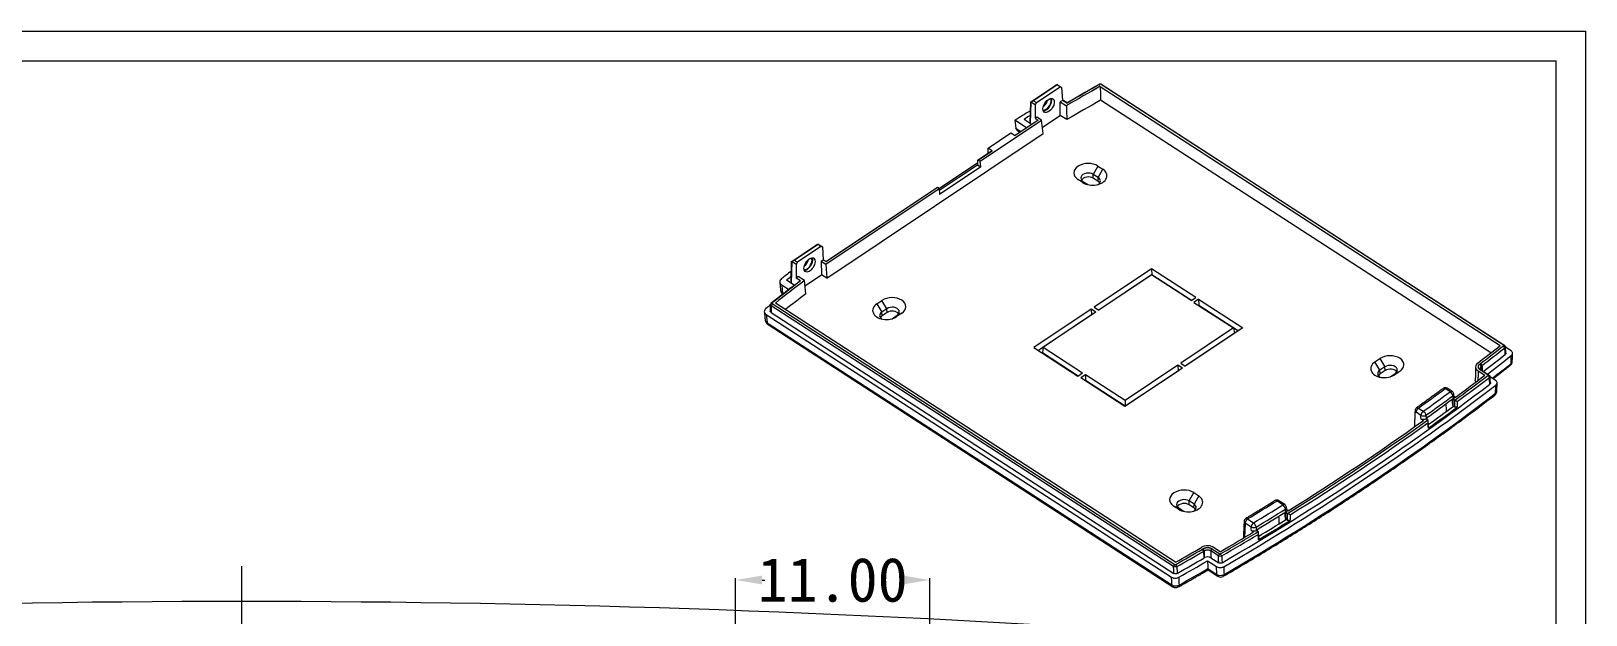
# Model space of a CAD drawing. Extents: x 28 to 864, y 245 to 592.
# Drawn here: x 776.2 to 864.3, y 558.7 to 591.8 of the extents above; entities that cross this region are included whole.
import ezdxf

# ---------------------------------------------------------------- set-up
doc = ezdxf.new("R2010")
doc.units = 0
doc.header["$MEASUREMENT"] = 0
doc.linetypes.add('PHANTOM', pattern=[2.5, 1.25, -0.25, 0.25, -0.25, 0.25, -0.25])
doc.layers.add('10', color=7, linetype='Continuous')
doc.layers.add('20', color=7, linetype='Continuous')
doc.dimstyles.new('2', dxfattribs={"dimtxt": 2.5, "dimasz": 1.5, "dimexe": 0.1, "dimexo": 0.1, "dimgap": 0.1, "dimtad": 0, "dimzin": 0, "dimdsep": 46, "dimtxsty": 'Standard', "dimcen": 0, "dimclrd": 4, "dimclre": 4, "dimclrt": 3, "dimadec": 1, "dimazin": 0, "dimtfac": 1, "dimtofl": 0, "dimtmove": 0, "dimatfit": 3, "dimfxl": 0.18, "dimtolj": 1, "dimtzin": 0, "dimlwd": 9, "dimlwe": 9, "dimarcsym": 0})

# ---------------------------------------------------------------- blocks, each defined once
blk = doc.blocks.new('*D100')
at = {"color": 4, "linetype": 'Continuous', "lineweight": 9}
for p, q in [((816.084, 556.987), (816.084, 560.826)), ((817.584, 560.726), (817.734, 560.726)), ((825.584, 560.726), (825.434, 560.726)), ((827.084, 556.505), (827.084, 560.826))]:
    blk.add_line(p, q, dxfattribs=at)
for points in [[(817.584, 560.976), (817.584, 560.476), (816.084, 560.726)], [(825.584, 560.976), (825.584, 560.476), (827.084, 560.726)]]:
    blk.add_solid(points, dxfattribs=at)
at = {"layer": 'Defpoints', "color": 0, "linetype": 'Continuous', "lineweight": 9}
for p in [(827.084, 560.726), (816.084, 556.887), (827.084, 556.405)]:
    blk.add_point(p, dxfattribs=at)
at = {"color": 3, "linetype": 'Continuous', "lineweight": 9, "insert": (821.584, 560.726), "char_height": 2.5, "attachment_point": 5}
blk.add_mtext('\\A1;11.00', dxfattribs=at)

msp = doc.modelspace()

# ---------------------------------------------------------------- linework, layer by layer
at = {"color": 7, "linetype": 'Continuous', "lineweight": 9}
for p, q in [((510.898, 591.82), (864.276, 591.82)), ((864.276, 341.932), (864.276, 591.82)), ((512.581, 590.138), (862.593, 590.138)), ((862.593, 343.615), (862.593, 590.138))]:
    msp.add_line(p, q, dxfattribs=at)
at = {"linetype": 'Continuous', "lineweight": 9}
for p, q in [((831.91, 586.774), (831.965, 586.319)), ((856.748, 570.556), (856.763, 570.567)), ((856.749, 570.969), (856.756, 570.974)), ((847.267, 564.145), (847.283, 564.155)), ((844.963, 563.95), (844.924, 563.137)), ((845.589, 563.526), (845.597, 563.531))]:
    msp.add_line(p, q, dxfattribs=at)
at = {"layer": '10', "color": 1, "linetype": 'PHANTOM', "lineweight": 9, "ltscale": 10}
msp.add_line((788.084, 561.509), (788.084, 377.555), dxfattribs=at)
at = {"layer": '20', "color": 7, "linetype": 'Continuous', "lineweight": 9}
for p, q in [((832.82, 587.816), (834.17, 588.717)), ((834.305, 588.77), (832.965, 587.876)), ((833.133, 587.767), (834.474, 588.661)), ((834.305, 588.77), (834.309, 588.791)), ((834.474, 588.661), (834.305, 588.77)), ((834.309, 588.791), (834.309, 588.791)), ((834.309, 588.791), (834.55, 588.635)), ((834.55, 588.635), (834.474, 588.661)), ((836.747, 588.692), (859.422, 574.009)), ((859.6, 574.034), (836.782, 588.809)), ((836.857, 588.782), (859.675, 574.007)), ((832.791, 587.792), (832.755, 586.611)), ((832.821, 587.799), (832.785, 586.592)), ((832.821, 587.799), (832.965, 587.876)), ((833.062, 587.642), (832.821, 587.799)), ((832.821, 587.799), (832.821, 587.799)), ((832.965, 587.876), (833.133, 587.767)), ((834.602, 587.898), (834.482, 587.818)), ((834.482, 587.818), (834.831, 587.592)), ((834.484, 587.047), (834.482, 587.818)), ((834.55, 588.635), (834.602, 587.898)), ((834.875, 587.758), (834.599, 587.936)), ((834.854, 587.735), (834.602, 587.898)), ((834.845, 587.74), (835.157, 587.921)), ((835.22, 587.946), (834.854, 587.735)), ((835.157, 587.921), (835.22, 587.946)), ((858.885, 573.588), (836.772, 587.907)), ((833.133, 587.767), (833.062, 587.642)), ((833.062, 587.642), (833.064, 586.872)), ((833.163, 586.938), (833.064, 586.872)), ((833.422, 586.77), (833.163, 586.938)), ((833.475, 586.374), (834.484, 587.047)), ((834.856, 586.806), (834.484, 587.047)), ((821.247, 577.83), (833.523, 586.018)), ((829.952, 584.456), (833.422, 586.77)), ((830.393, 585.191), (831.69, 586.057)), ((831.69, 586.057), (831.928, 585.902)), ((832.57, 586.347), (831.91, 586.774)), ((831.916, 585.91), (833.155, 586.737)), ((833.226, 586.768), (831.928, 585.902)), ((831.966, 586.315), (832.248, 586.132)), ((832.065, 586.185), (832.198, 586.099)), ((832.785, 586.592), (832.429, 586.822)), ((832.785, 586.592), (832.862, 586.542)), ((833.064, 586.872), (833.226, 586.768)), ((833.155, 586.737), (833.226, 586.768)), ((833.523, 586.018), (833.422, 586.77)), ((830.632, 585.037), (830.393, 585.191)), ((830.394, 584.895), (830.393, 585.191)), ((827.61, 582.9), (829.789, 584.354)), ((829.786, 584.49), (830.562, 585.007)), ((829.855, 584.519), (829.786, 584.49)), ((829.786, 584.49), (829.791, 584.251)), ((830.632, 585.037), (829.855, 584.519)), ((829.855, 584.519), (829.952, 584.456)), ((829.979, 584.13), (829.952, 584.456)), ((830.562, 585.007), (830.632, 585.037)), ((827.623, 582.805), (829.791, 584.251)), ((829.979, 584.13), (827.642, 582.571)), ((829.791, 584.251), (829.979, 584.13)), ((835.762, 583.236), (835.481, 583.418)), ((835.481, 583.418), (835.767, 583.31)), ((836.354, 583.49), (836.357, 583.704)), ((836.635, 583.309), (836.354, 583.49)), ((836.621, 584.178), (836.357, 583.704)), ((836.638, 583.522), (836.357, 583.704)), ((836.621, 584.178), (836.902, 583.996)), ((836.635, 583.309), (836.638, 583.522)), ((836.638, 583.522), (836.902, 583.996)), ((821.196, 578.615), (827.615, 582.897)), ((821.199, 578.762), (827.449, 582.931)), ((827.518, 582.96), (821.212, 578.754)), ((827.449, 582.931), (827.518, 582.96)), ((827.615, 582.897), (827.518, 582.96)), ((827.615, 582.897), (827.642, 582.571)), ((836.047, 583.129), (835.762, 583.236)), ((835.767, 583.31), (836.047, 583.129)), ((819.268, 578.777), (820.619, 579.678)), ((820.753, 579.731), (819.413, 578.837)), ((820.922, 579.622), (819.582, 578.728)), ((820.753, 579.731), (820.757, 579.752)), ((820.922, 579.622), (820.753, 579.731)), ((820.757, 579.752), (820.757, 579.752)), ((820.757, 579.752), (820.999, 579.596)), ((820.999, 579.596), (820.922, 579.622)), ((820.999, 579.596), (821.05, 578.859)), ((819.239, 578.752), (819.204, 577.572)), ((819.269, 578.76), (819.233, 577.553)), ((819.269, 578.76), (819.413, 578.837)), ((819.511, 578.603), (819.269, 578.76)), ((819.269, 578.76), (819.269, 578.76)), ((819.413, 578.837), (819.582, 578.728)), ((819.582, 578.728), (819.511, 578.603)), ((819.511, 578.603), (819.513, 577.833)), ((820.937, 578.783), (821.05, 578.859)), ((820.937, 578.783), (820.951, 578.021)), ((820.937, 578.783), (821.196, 578.615)), ((821.212, 578.754), (821.05, 578.859)), ((821.196, 578.615), (821.247, 577.83)), ((839.66, 578.356), (836.404, 576.184)), ((842.163, 576.735), (839.66, 578.356)), ((839.66, 578.356), (839.671, 578.022)), ((818.699, 577.44), (819.099, 577.181)), ((818.973, 577.721), (819.233, 577.553)), ((819.233, 577.553), (819.422, 577.43)), ((819.374, 577.393), (819.694, 577.639)), ((819.448, 577.426), (819.374, 577.393)), ((819.765, 577.67), (819.448, 577.426)), ((819.633, 577.913), (819.513, 577.833)), ((819.765, 577.67), (819.513, 577.833)), ((819.982, 577.687), (819.633, 577.913)), ((819.694, 577.639), (819.765, 577.67)), ((820.011, 577.394), (820.951, 578.021)), ((821.247, 577.83), (820.951, 578.021)), ((839.671, 578.022), (836.664, 576.016)), ((839.656, 578.012), (836.664, 576.016)), ((841.9, 576.559), (839.656, 578.012)), ((841.914, 576.569), (839.671, 578.022)), ((818.159, 576.387), (840.976, 561.612)), ((841.011, 561.728), (818.336, 576.411)), ((818.744, 576.981), (818.797, 576.947)), ((824.089, 576.371), (824.374, 576.562)), ((824.089, 576.371), (824.369, 575.906)), ((824.654, 576.096), (824.374, 576.562)), ((841.9, 576.559), (842.163, 576.735)), ((842.325, 576.631), (842.061, 576.455)), ((842.061, 576.455), (844.305, 575.002)), ((842.325, 576.631), (844.828, 575.01)), ((842.325, 576.631), (842.335, 576.297)), ((817.824, 575.759), (840.794, 560.884)), ((840.906, 561.488), (818.089, 576.263)), ((818.091, 575.886), (840.919, 561.103)), ((824.654, 576.096), (824.369, 575.906)), ((824.387, 575.692), (824.369, 575.906)), ((824.672, 575.882), (824.387, 575.692)), ((824.672, 575.882), (824.654, 576.096)), ((824.95, 575.529), (825.235, 575.72)), ((825.211, 575.645), (824.95, 575.529)), ((825.496, 575.835), (825.211, 575.645)), ((825.235, 575.72), (825.496, 575.835)), ((836.24, 576.075), (832.984, 573.903)), ((836.251, 575.741), (833.244, 573.735)), ((836.5, 575.907), (833.507, 573.911)), ((836.5, 575.907), (836.24, 576.075)), ((836.24, 576.075), (836.251, 575.741)), ((836.251, 575.741), (836.251, 575.741)), ((836.404, 576.184), (836.664, 576.016)), ((842.335, 576.297), (842.32, 576.287)), ((842.335, 576.297), (844.579, 574.844)), ((817.869, 575.3), (840.812, 560.443)), ((817.919, 575.198), (840.862, 560.342)), ((844.305, 575.002), (841.312, 573.006)), ((844.828, 575.01), (841.572, 572.838)), ((844.365, 574.701), (841.572, 572.838)), ((844.305, 575.002), (844.365, 574.701)), ((832.984, 573.903), (835.488, 572.282)), ((833.507, 573.911), (833.469, 573.609)), ((833.507, 573.911), (835.751, 572.458)), ((860.031, 573.716), (859.716, 573.92)), ((833.469, 573.609), (835.502, 572.292)), ((841.149, 572.897), (838.156, 570.901)), ((841.408, 572.729), (841.149, 572.897)), ((841.149, 572.897), (841.159, 572.563)), ((841.312, 573.006), (841.572, 572.838)), ((852.317, 573.078), (852.602, 573.268)), ((852.597, 572.612), (852.317, 573.078)), ((852.882, 572.803), (852.597, 572.612)), ((852.602, 573.268), (852.882, 572.803)), ((852.9, 572.589), (852.882, 572.803)), ((858.268, 572.962), (858.311, 572.994)), ((858.39, 572.877), (858.311, 572.994)), ((858.39, 572.877), (858.348, 572.844)), ((858.348, 572.844), (858.363, 572.608)), ((858.39, 572.877), (858.405, 572.581)), ((835.488, 572.282), (835.751, 572.458)), ((835.912, 572.354), (835.649, 572.178)), ((838.152, 570.557), (835.649, 572.178)), ((835.923, 572.02), (835.908, 572.01)), ((838.156, 570.901), (835.912, 572.354)), ((835.912, 572.354), (835.923, 572.02)), ((838.167, 570.567), (835.923, 572.02)), ((841.408, 572.729), (838.152, 570.557)), ((841.159, 572.563), (838.167, 570.567)), ((841.159, 572.563), (841.159, 572.563)), ((852.615, 572.399), (852.597, 572.612)), ((852.9, 572.589), (852.615, 572.399)), ((853.179, 572.236), (853.464, 572.426)), ((853.179, 572.236), (853.439, 572.352)), ((853.724, 572.542), (853.439, 572.352)), ((853.724, 572.542), (853.464, 572.426)), ((858.169, 572.573), (858.546, 572.329)), ((858.724, 572.353), (858.282, 572.639)), ((858.358, 572.612), (858.799, 572.326)), ((859.157, 572.034), (858.841, 572.238)), ((856.579, 571.391), (856.304, 571.569)), ((856.693, 571.408), (856.418, 571.586)), ((856.875, 571.075), (856.801, 571.122)), ((838.156, 570.901), (838.167, 570.567)), ((854.924, 570.051), (854.649, 570.228)), ((854.787, 570.466), (855.061, 570.288)), ((856.844, 570.907), (856.749, 570.969)), ((856.846, 570.513), (856.763, 570.567)), ((854.931, 569.849), (855.067, 569.761)), ((855.213, 569.854), (855.309, 569.792)), ((841.191, 564.735), (840.91, 564.917)), ((841.195, 564.809), (840.91, 564.917)), ((841.783, 564.99), (841.786, 565.203)), ((842.063, 564.808), (841.783, 564.99)), ((841.786, 565.203), (842.05, 565.677)), ((842.066, 565.022), (841.786, 565.203)), ((842.05, 565.677), (842.331, 565.496)), ((842.063, 564.808), (842.066, 565.022)), ((842.331, 565.496), (842.066, 565.022)), ((847.1, 564.978), (846.756, 565.202)), ((847.214, 564.996), (846.87, 565.219)), ((841.191, 564.735), (841.476, 564.628)), ((841.195, 564.809), (841.476, 564.628)), ((845.1, 564.188), (845.445, 563.965)), ((847.367, 564.494), (847.271, 564.556)), ((847.367, 564.101), (847.283, 564.155)), ((847.41, 564.653), (847.323, 564.709)), ((845.308, 563.727), (844.963, 563.95)), ((845.314, 563.526), (845.438, 563.446)), ((845.597, 563.531), (845.692, 563.468)), ((842.538, 562.474), (842.587, 562.502)), ((842.607, 562.349), (842.538, 562.474)), ((842.656, 562.377), (842.607, 562.349)), ((842.607, 562.349), (842.626, 561.968)), ((842.668, 561.993), (842.656, 562.377)), ((843.451, 562.088), (843.009, 562.374)), ((843.009, 562.374), (843.022, 561.989)), ((843.079, 562.498), (843.521, 562.212)), ((843.554, 562.329), (843.178, 562.573)), ((842.626, 561.968), (842.668, 561.993)), ((842.833, 561.812), (843.34, 561.483)), ((842.851, 561.371), (843.358, 561.043)), ((843.022, 561.989), (843.464, 561.703)), ((842.858, 561.298), (843.408, 560.941))]:
    msp.add_line(p, q, dxfattribs=at)
for centre, radius, start, end in [((859.805, 573.12), 0.3, 308.31902, 358.44686), ((856.309, 571.418), 0.2, 123.70407, 126.39619), ((856.309, 571.418), 0.2, 57.07534, 123.70407), ((856.584, 571.24), 0.2, 7.51246, 57.07534), ((858.931, 571.438), 0.3, 307.42742, 358.41829), ((854.792, 570.315), 0.2, 125.61733, 177.47627), ((846.761, 565.051), 0.2, 57.07534, 121.84325), ((847.106, 564.828), 0.2, 7.73185, 57.07534), ((845.106, 564.037), 0.2, 123.70407, 177.22451), ((845.106, 564.037), 0.2, 121.11526, 123.70407), ((843.571, 561.193), 0.3, 237.07534, 300.17846), ((841.025, 560.594), 0.3, 237.07534, 299.38891), ((788.084, -206.366), 765.875, 85.948847, 94.051153)]:
    msp.add_arc(centre, radius, start, end, dxfattribs=at)
for centre, major_axis, ratio, start_param, end_param in [((834.238, 588.744), (0.0979, 0.0535), 0.104737, 0.701013, 2.270592), ((933.451, 513.971), (151.5, 5.394), 0.656723, 2.239494, 2.256035), ((933.454, 513.896), (151.75, 5.403), 0.656723, 2.238824, 2.251821), ((933.451, 513.971), (-151.648, -5.4), 0.656723, 5.380416, 5.393413), ((832.892, 587.846), (0.102, 0.055), 0.097499, 2.311481, 3.881059), ((833.685, 587.702), (-0.217, -0.336), 0.549713, 0.206649, 2.934927), ((833.685, 587.702), (0.245, 0.378), 0.549713, 3.485982, 5.938779), ((833.496, 587.824), (0.226, 0.33), 0.526543, 4.159538, 5.327721), ((933.478, 513.217), (-151.465, -5.393), 0.656723, 5.381298, 5.397842), ((933.468, 513.519), (-153.078, -5.451), 0.656723, 5.40664, 5.414169), ((933.468, 513.519), (152.778, 5.44), 0.656723, 2.266832, 2.269787), ((836.051, 583.798), (0.799, 0.028), 0.656723, 0.754032, 3.895624), ((836.062, 583.507), (-0.414, -0.015), 0.656723, 3.895624, 7.037217), ((836.069, 583.3), (-0.4, -0.014), 0.656723, 3.895624, 5.928381), ((836.332, 583.616), (0.799, 0.028), 0.656723, 3.895624, 7.037217), ((836.342, 583.326), (-0.414, -0.015), 0.656723, 2.305979, 3.895624), ((836.342, 583.326), (-0.414, -0.015), 0.656723, 0.754032, 0.835664), ((836.35, 583.119), (-0.4, -0.014), 0.656723, 3.496346, 3.895624), ((820.133, 578.663), (-0.245, -0.378), 0.549713, 0.904574, 2.797089), ((820.686, 579.704), (0.0979, 0.0535), 0.104737, 0.701013, 2.270592), ((933.468, 513.519), (-153.078, -5.451), 0.656723, 5.531214, 5.536517), ((819.341, 578.807), (0.102, 0.055), 0.097499, 2.311481, 3.881059), ((820.133, 578.663), (-0.217, -0.336), 0.549713, 0.206649, 0.904572), ((820.133, 578.663), (-0.245, -0.378), 0.549713, 0.344486, 0.904574), ((819.945, 578.785), (0.226, 0.33), 0.526543, 4.159538, 5.327721), ((820.133, 578.663), (-0.217, -0.336), 0.549713, 0.904572, 2.934923), ((933.454, 513.896), (151.75, 5.403), 0.656723, 2.397835, 2.410832), ((933.451, 513.971), (-151.648, -5.4), 0.656723, 5.539428, 5.552425), ((933.451, 513.971), (151.5, 5.394), 0.656723, 2.393621, 2.410162), ((933.468, 513.519), (-152.778, -5.44), 0.656723, 5.533506, 5.535881), ((818.957, 577.131), (-0.163, -0.252), 0.549713, 5.651869, 5.977765), ((933.478, 513.217), (-151.465, -5.393), 0.656723, 5.534999, 5.546569), ((824.65, 576.008), (0.799, 0.028), 0.656723, 2.324828, 5.466421), ((824.935, 576.198), (0.799, 0.028), 0.656723, 5.466421, 8.608013), ((933.468, 513.519), (-152.079, -5.415), 0.656723, 5.550387, 5.552841), ((824.66, 575.718), (-0.414, -0.015), 0.656723, 5.466421, 7.1188), ((824.667, 575.511), (-0.4, -0.014), 0.656723, 5.466421, 5.928431), ((824.945, 575.908), (-0.414, -0.015), 0.656723, 2.324828, 5.466421), ((824.952, 575.701), (-0.4, -0.014), 0.656723, 3.496396, 5.466421), ((818.083, 575.45), (-0.163, -0.252), 0.549713, 5.651869, 6.283192), ((744.307, 636.449), (151.5, 5.394), 0.656723, 5.53894, 5.551755), ((744.307, 636.449), (-151.648, -5.4), 0.656723, 2.397835, 2.410832), ((744.31, 636.374), (151.75, 5.403), 0.656723, 5.539428, 5.552425), ((852.878, 572.715), (0.799, 0.028), 0.656723, 2.324828, 5.466421), ((853.163, 572.905), (0.799, 0.028), 0.656723, 5.466421, 8.608013), ((853.173, 572.614), (-0.414, -0.015), 0.656723, 2.324828, 5.466421), ((744.323, 635.997), (-151.759, -5.404), 0.656723, 2.398414, 2.410885), ((744.323, 635.997), (-152.079, -5.415), 0.656723, 2.398259, 2.411852), ((744.34, 635.537), (-152.057, -5.414), 0.656723, 2.401008, 2.411724), ((859.805, 573.12), (0.186, -0.235), 0.562026, 6.282697, 6.901735), ((859.805, 573.12), (-0.3, 0.008), 0.655556, 2.453429, 3.146377), ((852.888, 572.424), (-0.414, -0.015), 0.656723, 5.466421, 7.1188), ((852.895, 572.217), (-0.4, -0.014), 0.656723, 5.466421, 5.928431), ((853.18, 572.408), (-0.4, -0.014), 0.656723, 3.496396, 5.466421), ((744.307, 636.449), (-152.648, -5.435), 0.656723, 2.376087, 2.394503), ((744.307, 636.449), (152.499, 5.43), 0.656723, 5.519043, 5.535419), ((744.31, 636.374), (152.749, 5.439), 0.656723, 5.518267, 5.536096), ((744.323, 635.997), (-152.758, -5.439), 0.656723, 2.255099, 2.394557), ((744.323, 635.997), (-153.078, -5.451), 0.656723, 2.254122, 2.395534), ((744.34, 635.537), (-153.057, -5.45), 0.656723, 2.254252, 2.395404), ((744.295, 636.781), (151.908, 5.409), 0.656723, 5.503182, 5.517845), ((744.295, 636.781), (-152.299, -5.423), 0.656723, 2.361495, 2.376121), ((744.3, 636.638), (152.498, 5.43), 0.656723, 5.503088, 5.517713), ((856.309, 571.418), (-0.119, 0.161), 0.54384, 5.384405, 6.282999), ((856.309, 571.418), (0.109, 0.168), 0.549713, 6.283201, 7.187758), ((856.584, 571.24), (0.109, 0.168), 0.549713, 6.283201, 7.187758), ((856.584, 571.24), (-0.119, 0.161), 0.543771, 3.866035, 5.384472), ((856.584, 571.24), (0.198, 0.026), 0.654702, 5.45635, 6.283178), ((858.931, 571.438), (0.182, -0.238), 0.553745, 6.282696, 6.910417), ((858.931, 571.438), (-0.3, 0.008), 0.655835, 2.437455, 3.144111), ((854.792, 570.315), (-0.2, 0.009), 0.646577, 6.283196, 7.088269), ((854.792, 570.315), (0.109, 0.168), 0.549713, 0.904573, 2.42301), ((854.792, 570.315), (-0.116, 0.163), 0.536121, 5.391745, 6.283163), ((855.066, 570.138), (0.109, 0.168), 0.549713, 0.904573, 2.42301), ((855.066, 570.138), (-0.116, 0.163), 0.536071, 3.873356, 5.391792), ((744.306, 636.48), (152.509, 5.43), 0.656723, 5.503452, 5.517227), ((744.32, 636.073), (-152.538, -5.431), 0.656723, 2.362223, 2.37581), ((744.32, 636.073), (-152.756, -5.439), 0.656723, 2.360817, 2.376535), ((744.307, 636.449), (-152.648, -5.435), 0.656723, 2.288329, 2.361327), ((744.307, 636.449), (152.499, 5.43), 0.656723, 5.431197, 5.501644), ((744.31, 636.374), (152.749, 5.439), 0.656723, 5.430567, 5.502274), ((855.066, 570.138), (-0.2, -0.007), 0.598078, 0.756221, 2.360844), ((841.48, 565.297), (0.799, 0.028), 0.656723, 0.754032, 3.895624), ((841.491, 565.006), (-0.414, -0.015), 0.656723, 3.895624, 7.037217), ((841.498, 564.8), (-0.4, -0.014), 0.656723, 3.895624, 5.928381), ((841.761, 565.115), (0.799, 0.028), 0.656723, 3.895624, 7.037217), ((841.771, 564.825), (-0.414, -0.015), 0.656723, 2.305979, 3.895624), ((744.295, 636.781), (151.808, 5.405), 0.656723, 5.414962, 5.429635), ((744.295, 636.781), (-152.299, -5.423), 0.656723, 2.273535, 2.288161), ((846.761, 565.051), (-0.106, 0.17), 0.4957, 5.425756, 6.282802), ((846.761, 565.051), (0.109, 0.168), 0.549713, 6.283201, 7.187758), ((847.106, 564.828), (0.109, 0.168), 0.549713, 6.283201, 7.187758), ((847.106, 564.828), (-0.106, 0.17), 0.495767, 3.907269, 5.425705), ((841.771, 564.825), (-0.414, -0.015), 0.656723, 0.754032, 0.835664), ((841.778, 564.618), (-0.4, -0.014), 0.656723, 3.496346, 3.895624), ((845.106, 564.037), (-0.2, 0.01), 0.649022, 6.283179, 7.091115), ((845.106, 564.037), (0.109, 0.168), 0.549713, 0.904573, 2.42301), ((845.106, 564.037), (-0.103, 0.171), 0.487308, 5.432002, 6.283174), ((744.3, 636.638), (152.498, 5.43), 0.656723, 5.415128, 5.429753), ((744.306, 636.48), (152.509, 5.43), 0.656723, 5.415614, 5.429389), ((744.32, 636.073), (-152.538, -5.431), 0.656723, 2.274347, 2.287988), ((744.32, 636.073), (-152.756, -5.439), 0.656723, 2.273121, 2.288839), ((847.106, 564.828), (0.198, 0.027), 0.652037, 5.366127, 6.283171), ((744.307, 636.449), (152.499, 5.43), 0.656723, 5.397422, 5.413798), ((744.307, 636.449), (-152.648, -5.435), 0.656723, 2.255152, 2.273568), ((744.31, 636.374), (152.749, 5.439), 0.656723, 5.396745, 5.414574), ((845.45, 563.814), (0.109, 0.168), 0.549713, 0.904573, 2.42301), ((845.45, 563.814), (-0.2, -0.006), 0.600731, 0.758568, 2.275469), ((845.45, 563.814), (-0.103, 0.171), 0.487403, 3.913496, 5.431932), ((744.307, 636.449), (151.5, 5.394), 0.656723, 5.381086, 5.393901), ((744.307, 636.449), (-151.648, -5.4), 0.656723, 2.238824, 2.251821), ((744.31, 636.374), (151.75, 5.403), 0.656723, 5.380416, 5.393413), ((744.323, 635.997), (-151.759, -5.404), 0.656723, 2.238771, 2.251821), ((744.323, 635.997), (-152.079, -5.415), 0.656723, 2.237803, 2.251821), ((744.34, 635.537), (-152.057, -5.414), 0.656723, 2.237932, 2.251951), ((842.837, 561.866), (0.26, 0.009), 0.656907, 0.754125, 2.251631), ((843.571, 561.193), (-0.3, -0.012), 0.691851, 0.751632, 2.250717), ((843.571, 561.193), (-0.163, -0.252), 0.549713, 5.651869, 6.283192), ((843.571, 561.193), (0.151, -0.259), 0.476217, 6.282768, 6.975769), ((841.025, 560.594), (-0.3, -0.012), 0.691572, 0.751287, 2.234071), ((841.025, 560.594), (-0.163, -0.252), 0.549713, 5.651869, 6.283192), ((841.025, 560.594), (0.147, -0.261), 0.466611, 6.283168, 6.982265)]:
    msp.add_ellipse(centre, major_axis=major_axis, ratio=ratio, start_param=start_param, end_param=end_param, dxfattribs=at)
for centre in [(833.825, 587.611), (820.273, 578.572)]:
    msp.add_ellipse(centre, major_axis=(-0.245, -0.378), ratio=0.549713, dxfattribs=at)
for points, degree in [([(836.669, 588.784), (836.731, 588.81)], 1), ([(836.819, 588.8), (836.772, 588.814)], 1), ([(836.857, 588.782), (836.782, 588.809)], 1), ([(836.818, 588.799), (836.833, 588.795), (836.846, 588.789), (836.857, 588.782)], 3), ([(831.965, 586.319), (831.966, 586.317), (831.966, 586.316), (831.966, 586.315)], 3), ([(832.064, 586.186), (832.012, 586.22), (831.973, 586.264), (831.966, 586.315)], 3), ([(818.585, 577.605), (818.63, 577.143)], 1), ([(820.057, 576.935), (820.032, 577.186), (820.007, 577.437), (819.982, 577.687)], 3), ([(818.089, 576.263), (818.04, 576.295), (818.037, 576.352), (818.082, 576.387)], 3), ([(818.049, 576.327), (818.051, 575.949)], 1), ([(818.157, 576.421), (818.082, 576.387)], 1), ([(818.159, 576.387), (818.089, 576.263)], 1), ([(818.63, 577.143), (818.637, 577.081), (818.677, 577.023), (818.744, 576.981)], 3), ([(817.711, 575.923), (817.757, 575.461)], 1), ([(817.756, 575.461), (817.762, 575.399), (817.803, 575.341), (817.869, 575.3)], 3), ([(859.675, 574.007), (859.6, 574.034)], 1), ([(859.681, 573.883), (859.655, 573.922), (859.628, 573.961), (859.601, 574)], 3), ([(859.675, 574.007), (859.723, 573.976), (859.726, 573.919), (859.681, 573.883)], 3), ([(859.74, 573.571), (859.714, 573.948)], 1), ([(858.026, 572.806), (858.005, 572.051)], 1), ([(858.348, 572.844), (858.268, 572.962)], 1), ([(859.018, 572.124), (859.508, 572.503), (859.991, 572.885)], 2), ([(860.103, 573.113), (860.116, 573.577)], 1), ([(858.282, 572.639), (858.358, 572.612)], 1), ([(858.724, 572.353), (858.799, 572.326)], 1), ([(858.726, 572.319), (858.805, 572.201)], 1), ([(858.799, 572.326), (858.848, 572.295), (858.851, 572.237), (858.805, 572.201)], 3), ([(858.865, 571.89), (858.839, 572.267)], 1), ([(856.191, 571.579), (855.439, 571.025), (854.675, 570.478)], 2), ([(856.756, 570.974), (856.747, 571.037), (856.739, 571.1), (856.731, 571.163)], 3), ([(856.807, 571.075), (856.782, 571.267)], 1), ([(859.23, 571.43), (859.243, 571.894)], 1), ([(854.592, 570.324), (854.572, 569.866), (854.552, 569.407)], 2), ([(856.34, 570.705), (856.345, 570.56), (856.35, 570.416), (856.355, 570.271)], 3), ([(856.748, 570.556), (856.73, 570.692), (856.712, 570.827), (856.694, 570.962)], 3), ([(856.763, 570.567), (856.758, 570.701), (856.753, 570.835), (856.749, 570.969)], 3), ([(856.846, 570.513), (856.844, 570.907)], 1), ([(856.984, 570.518), (856.846, 570.513)], 1), ([(856.983, 570.833), (856.983, 570.728), (856.984, 570.623), (856.984, 570.518)], 3), ([(855.211, 570.058), (855.213, 569.989), (855.216, 569.92), (855.218, 569.85)], 3), ([(855.263, 569.922), (855.264, 569.888), (855.265, 569.854), (855.267, 569.819)], 3), ([(855.309, 569.792), (855.347, 569.424)], 1), ([(855.348, 569.329), (855.338, 569.427), (855.328, 569.525), (855.318, 569.623)], 3), ([(855.347, 569.424), (855.348, 569.329)], 1), ([(846.655, 565.221), (845.834, 564.711), (845.002, 564.208)], 2), ([(844.906, 564.047), (844.883, 563.567), (844.859, 563.087)], 2), ([(846.858, 564.335), (846.864, 564.192), (846.87, 564.049), (846.876, 563.905)], 3), ([(847.267, 564.145), (847.249, 564.281), (847.23, 564.417), (847.212, 564.552)], 3), ([(847.272, 564.502), (847.262, 564.582), (847.251, 564.662), (847.24, 564.741)], 3), ([(847.271, 564.556), (847.271, 564.538), (847.272, 564.52), (847.272, 564.502)], 3), ([(847.283, 564.155), (847.28, 564.271), (847.276, 564.387), (847.272, 564.502)], 3), ([(847.33, 564.663), (847.304, 564.855)], 1), ([(847.367, 564.101), (847.367, 564.494)], 1), ([(847.511, 564.102), (847.367, 564.101)], 1), ([(847.511, 564.416), (847.511, 564.311), (847.511, 564.206), (847.511, 564.102)], 3), ([(845.583, 563.726), (845.585, 563.66), (845.587, 563.593), (845.589, 563.526)], 3), ([(845.651, 563.596), (845.652, 563.562), (845.653, 563.528), (845.654, 563.493)], 3), ([(845.692, 563.468), (845.732, 563.1)], 1), ([(845.727, 563.009), (845.716, 563.107), (845.706, 563.206), (845.696, 563.304)], 3), ([(842.656, 562.377), (842.587, 562.502)], 1), ([(843.009, 562.374), (843.079, 562.498)], 1), ([(845.732, 563.1), (845.727, 563.009)], 1), ([(840.906, 561.488), (840.976, 561.612)], 1), ([(841.095, 561.485), (841.042, 561.456), (840.955, 561.457), (840.906, 561.488)], 3), ([(841.095, 561.485), (841.028, 561.611)], 1), ([(842.833, 561.812), (842.839, 561.665), (842.845, 561.518), (842.851, 561.371)], 3), ([(842.861, 561.297), (842.855, 561.292), (842.853, 561.316), (842.851, 561.371)], 3), ([(843.451, 562.088), (843.521, 562.212)], 1), ([(843.642, 562.087), (843.588, 562.056), (843.5, 562.057), (843.451, 562.088)], 3), ([(843.642, 562.087), (843.573, 562.211)], 1), ([(841.173, 560.332), (842.023, 560.811), (842.862, 561.298)], 2)]:
    msp.add_open_spline(points, degree=degree, dxfattribs=at)
for points, degree, knots in [([(836.782, 588.809), (836.772, 588.816), (836.757, 588.816), (836.742, 588.816), (836.731, 588.81)], 2, [0, 0, 0, 0.5, 0.5, 1, 1, 1]), ([(836.747, 588.692), (836.754, 588.484), (836.76, 588.277), (836.767, 588.069), (836.769, 588.015), (836.77, 587.961), (836.772, 587.907)], 3, [0, 0, 0, 0, 0.793575, 0.793575, 0.793575, 1, 1, 1, 1]), ([(834.831, 587.592), (834.836, 587.436), (834.841, 587.28), (834.845, 587.13), (834.846, 587.126), (834.846, 587.121), (834.846, 587.117), (834.849, 587.017), (834.852, 586.912), (834.856, 586.806)], 3, [0, 0, 0, 0, 0.594764, 0.594764, 0.594764, 0.597382, 0.597382, 0.597382, 1, 1, 1, 1]), ([(818.684, 577.798), (818.617, 577.747), (818.581, 577.68), (818.587, 577.549), (818.628, 577.486), (818.699, 577.44)], 3, [0, 0, 0, 0, 0.5, 0.5, 1, 1, 1, 1]), ([(818.699, 577.44), (818.709, 577.33), (818.72, 577.221), (818.731, 577.111), (818.736, 577.068), (818.74, 577.024), (818.744, 576.981)], 3, [0, 0, 0, 0, 0.717372, 0.717372, 0.717372, 1, 1, 1, 1]), ([(818.157, 576.421), (818.148, 576.413), (818.148, 576.403), (818.148, 576.393), (818.159, 576.387)], 2, [0, 0, 0, 0.5, 0.5, 1, 1, 1]), ([(818.636, 577.143), (818.637, 577.111), (818.649, 577.041), (818.708, 576.948), (818.764, 576.9), (818.795, 576.881)], 3, [0, 0, 0, 0, 0.296797, 0.669999, 1, 1, 1, 1]), ([(817.805, 576.113), (817.74, 576.062), (817.706, 575.996), (817.713, 575.867), (817.754, 575.804), (817.824, 575.759)], 3, [0, 0, 0, 0, 0.5, 0.5, 1, 1, 1, 1]), ([(817.76, 575.462), (817.762, 575.427), (817.776, 575.356), (817.836, 575.264), (817.891, 575.218), (817.92, 575.2)], 3, [0, 0, 0, 0, 0.316027, 0.687533, 1, 1, 1, 1]), ([(817.824, 575.759), (817.835, 575.649), (817.846, 575.539), (817.856, 575.429), (817.861, 575.386), (817.865, 575.343), (817.869, 575.3)], 3, [0, 0, 0, 0, 0.718008, 0.718008, 0.718008, 1, 1, 1, 1]), ([(818.091, 575.886), (818.08, 575.893), (818.07, 575.901), (818.064, 575.91), (818.057, 575.92), (818.053, 575.93), (818.051, 575.94), (818.05, 575.949)], 3, [0, 0, 0, 0, 0.437234, 0.437234, 0.437234, 0.874473, 1, 1, 1, 1]), ([(818.089, 576.263), (818.089, 576.212), (818.09, 576.161), (818.09, 576.111), (818.09, 576.036), (818.09, 575.961), (818.091, 575.886)], 3, [0, 0, 0, 0, 0.404124, 0.404124, 0.404124, 1, 1, 1, 1]), ([(859.601, 574), (859.611, 574.007), (859.611, 574.017), (859.61, 574.027), (859.6, 574.034)], 2, [0, 0, 0, 0.5, 0.5, 1, 1, 1]), ([(859.707, 573.506), (859.702, 573.577), (859.697, 573.647), (859.693, 573.717), (859.689, 573.772), (859.685, 573.827), (859.681, 573.883)], 3, [0, 0, 0, 0, 0.559826, 0.559826, 0.559826, 1, 1, 1, 1]), ([(860.045, 573.45), (860.067, 573.467), (860.085, 573.487), (860.097, 573.508), (860.109, 573.529), (860.116, 573.551), (860.117, 573.573), (860.118, 573.595), (860.113, 573.618), (860.103, 573.638), (860.093, 573.659), (860.077, 573.679), (860.057, 573.696), (860.049, 573.703), (860.04, 573.71), (860.031, 573.716)], 3, [0, 0, 0, 0, 0.227586, 0.227586, 0.227586, 0.455181, 0.455181, 0.455181, 0.682643, 0.682643, 0.682643, 0.910063, 0.910063, 0.910063, 1, 1, 1, 1]), ([(858.15, 573.019), (858.067, 572.955), (858.022, 572.873), (858.029, 572.709), (858.081, 572.63), (858.169, 572.573)], 3, [0, 0, 0, 0, 0.5, 0.5, 1, 1, 1, 1]), ([(858.282, 572.639), (858.184, 572.7), (858.179, 572.797), (858.175, 572.893), (858.268, 572.962)], 2, [0, 0, 0, 0.5, 0.5, 1, 1, 1]), ([(858.348, 572.844), (858.334, 572.833), (858.308, 572.81), (858.287, 572.768), (858.28, 572.726), (858.29, 572.683), (858.315, 572.644), (858.344, 572.623), (858.358, 572.612)], 3, [0, 0, 0, 0, 0.166689, 0.333356, 0.500011, 0.666663, 0.833323, 1, 1, 1, 1]), ([(859.74, 573.571), (859.741, 573.562), (859.739, 573.554), (859.736, 573.545), (859.733, 573.535), (859.726, 573.525), (859.718, 573.517), (859.715, 573.513), (859.711, 573.51), (859.707, 573.506)], 3, [0, 0, 0, 0, 0.373997, 0.373997, 0.373997, 0.82182, 0.82182, 0.82182, 1, 1, 1, 1]), ([(860.033, 572.989), (860.035, 573.067), (860.037, 573.145), (860.039, 573.223), (860.041, 573.299), (860.043, 573.374), (860.045, 573.45)], 3, [0, 0, 0, 0, 0.507472, 0.507472, 0.507472, 1, 1, 1, 1]), ([(858.029, 571.944), (858.015, 571.974), (858.006, 572.004), (858.005, 572.04), (858.005, 572.045), (858.005, 572.05)], 3, [0, 0, 0, 0, 0.860678, 0.860678, 1, 1, 1, 1]), ([(858.169, 572.573), (858.166, 572.443), (858.162, 572.313), (858.158, 572.184), (858.157, 572.134), (858.156, 572.085), (858.154, 572.035)], 3, [0, 0, 0, 0, 0.723888, 0.723888, 0.723888, 1, 1, 1, 1]), ([(858.726, 572.319), (858.735, 572.326), (858.735, 572.336), (858.735, 572.346), (858.724, 572.353)], 2, [0, 0, 0, 0.5, 0.5, 1, 1, 1]), ([(858.83, 571.824), (858.825, 571.894), (858.82, 571.965), (858.816, 572.035), (858.812, 572.09), (858.808, 572.145), (858.805, 572.201)], 3, [0, 0, 0, 0, 0.559823, 0.559823, 0.559823, 1, 1, 1, 1]), ([(859.169, 571.765), (859.191, 571.782), (859.209, 571.802), (859.222, 571.823), (859.234, 571.844), (859.242, 571.866), (859.243, 571.888), (859.245, 571.91), (859.241, 571.932), (859.231, 571.953), (859.222, 571.974), (859.206, 571.994), (859.187, 572.012), (859.178, 572.019), (859.168, 572.027), (859.157, 572.034)], 3, [0, 0, 0, 0, 0.225122, 0.225122, 0.225122, 0.450254, 0.450254, 0.450254, 0.67525, 0.67525, 0.67525, 0.900201, 0.900201, 0.900201, 1, 1, 1, 1]), ([(843.722, 560.934), (844.116, 561.163), (845.254, 561.831), (847.113, 562.954), (849.282, 564.315), (851.412, 565.703), (853.502, 567.117), (855.552, 568.556), (857.421, 569.918), (858.598, 570.805), (859.113, 571.2)], 3, [0, 0, 0, 0, 0.07194, 0.208587, 0.345236, 0.481885, 0.618534, 0.755183, 0.891831, 1, 1, 1, 1]), ([(856.807, 571.075), (856.809, 571.062), (856.808, 571.047), (856.803, 571.033), (856.798, 571.019), (856.789, 571.005), (856.776, 570.992), (856.77, 570.986), (856.763, 570.98), (856.756, 570.974)], 3, [0, 0, 0, 0, 0.388566, 0.388566, 0.388566, 0.795745, 0.795745, 0.795745, 1, 1, 1, 1]), ([(858.865, 571.89), (858.865, 571.881), (858.864, 571.873), (858.861, 571.864), (858.857, 571.854), (858.851, 571.844), (858.843, 571.835), (858.839, 571.832), (858.835, 571.828), (858.83, 571.824)], 3, [0, 0, 0, 0, 0.365187, 0.365187, 0.365187, 0.804178, 0.804178, 0.804178, 1, 1, 1, 1]), ([(859.156, 571.304), (859.158, 571.382), (859.16, 571.46), (859.162, 571.538), (859.164, 571.614), (859.167, 571.69), (859.169, 571.765)], 3, [0, 0, 0, 0, 0.507456, 0.507456, 0.507456, 1, 1, 1, 1]), ([(856.983, 570.833), (856.964, 570.843), (856.945, 570.853), (856.926, 570.863), (856.912, 570.87), (856.899, 570.878), (856.885, 570.885), (856.872, 570.892), (856.858, 570.9), (856.844, 570.907)], 3, [0, 0, 0, 0, 0.409121, 0.409121, 0.409121, 0.704561, 0.704561, 0.704561, 1, 1, 1, 1]), ([(854.931, 569.849), (854.929, 569.905), (854.927, 569.961), (854.925, 570.017), (854.924, 570.028), (854.924, 570.039), (854.924, 570.051)], 3, [0, 0, 0, 0, 0.833728, 0.833728, 0.833728, 1, 1, 1, 1]), ([(855.213, 569.854), (855.197, 569.843), (855.178, 569.834), (855.158, 569.827), (855.138, 569.821), (855.116, 569.816), (855.094, 569.814), (855.071, 569.812), (855.048, 569.813), (855.027, 569.816), (855.005, 569.819), (854.984, 569.824), (854.965, 569.832), (854.953, 569.837), (854.941, 569.843), (854.931, 569.849)], 3, [0, 0, 0, 0, 0.214859, 0.214859, 0.214859, 0.429743, 0.429743, 0.429743, 0.644292, 0.644292, 0.644292, 0.858711, 0.858711, 0.858711, 1, 1, 1, 1]), ([(855.309, 569.792), (855.31, 569.768), (855.311, 569.745), (855.313, 569.722), (855.313, 569.705), (855.314, 569.689), (855.315, 569.673), (855.316, 569.656), (855.317, 569.64), (855.318, 569.623)], 3, [0, 0, 0, 0, 0.415447, 0.415447, 0.415447, 0.707723, 0.707723, 0.707723, 1, 1, 1, 1]), ([(847.33, 564.663), (847.332, 564.649), (847.33, 564.634), (847.325, 564.62), (847.32, 564.606), (847.311, 564.592), (847.299, 564.579), (847.291, 564.571), (847.281, 564.563), (847.271, 564.556)], 3, [0, 0, 0, 0, 0.367184, 0.367184, 0.367184, 0.748786, 0.748786, 0.748786, 1, 1, 1, 1]), ([(847.511, 564.416), (847.491, 564.427), (847.471, 564.438), (847.451, 564.448), (847.437, 564.456), (847.423, 564.464), (847.409, 564.471), (847.395, 564.479), (847.381, 564.486), (847.367, 564.494)], 3, [0, 0, 0, 0, 0.4154, 0.4154, 0.4154, 0.7077, 0.7077, 0.7077, 1, 1, 1, 1]), ([(845.314, 563.526), (845.312, 563.583), (845.31, 563.639), (845.309, 563.695), (845.308, 563.706), (845.308, 563.716), (845.308, 563.727)], 3, [0, 0, 0, 0, 0.840906, 0.840906, 0.840906, 1, 1, 1, 1]), ([(845.589, 563.526), (845.572, 563.516), (845.553, 563.507), (845.532, 563.501), (845.511, 563.495), (845.489, 563.492), (845.466, 563.49), (845.444, 563.489), (845.421, 563.49), (845.4, 563.494), (845.378, 563.498), (845.358, 563.504), (845.34, 563.512), (845.33, 563.516), (845.322, 563.521), (845.314, 563.526)], 3, [0, 0, 0, 0, 0.222335, 0.222335, 0.222335, 0.444693, 0.444693, 0.444693, 0.66674, 0.66674, 0.66674, 0.888671, 0.888671, 0.888671, 1, 1, 1, 1]), ([(845.692, 563.468), (845.693, 563.446), (845.693, 563.424), (845.694, 563.401), (845.694, 563.385), (845.694, 563.369), (845.695, 563.353), (845.695, 563.336), (845.695, 563.32), (845.696, 563.304)], 3, [0, 0, 0, 0, 0.409121, 0.409121, 0.409121, 0.704561, 0.704561, 0.704561, 1, 1, 1, 1]), ([(843.178, 562.573), (843.09, 562.63), (842.969, 562.663), (842.72, 562.665), (842.594, 562.635), (842.498, 562.579)], 3, [0, 0, 0, 0, 0.5, 0.5, 1, 1, 1, 1]), ([(842.587, 562.502), (842.69, 562.565), (842.837, 562.563), (842.984, 562.562), (843.079, 562.498)], 2, [0, 0, 0, 0.5, 0.5, 1, 1, 1]), ([(843.009, 562.374), (842.993, 562.383), (842.96, 562.402), (842.9, 562.418), (842.836, 562.424), (842.771, 562.419), (842.708, 562.404), (842.673, 562.386), (842.656, 562.377)], 3, [0, 0, 0, 0, 0.166683, 0.333347, 0.5, 0.666653, 0.833317, 1, 1, 1, 1]), ([(840.919, 561.103), (840.917, 561.18), (840.914, 561.256), (840.912, 561.332), (840.91, 561.384), (840.908, 561.436), (840.906, 561.488)], 3, [0, 0, 0, 0, 0.595876, 0.595876, 0.595876, 1, 1, 1, 1]), ([(840.976, 561.612), (840.986, 561.605), (841.001, 561.605), (841.017, 561.604), (841.028, 561.611)], 2, [0, 0, 0, 0.5, 0.5, 1, 1, 1]), ([(841.095, 561.485), (841.097, 561.439), (841.098, 561.393), (841.1, 561.347), (841.103, 561.265), (841.105, 561.183), (841.108, 561.101)], 3, [0, 0, 0, 0, 0.359862, 0.359862, 0.359862, 1, 1, 1, 1]), ([(843.34, 561.483), (843.364, 561.468), (843.392, 561.456), (843.422, 561.446), (843.452, 561.437), (843.485, 561.432), (843.519, 561.43), (843.552, 561.428), (843.586, 561.43), (843.619, 561.435), (843.652, 561.44), (843.684, 561.45), (843.712, 561.462), (843.725, 561.467), (843.737, 561.473), (843.749, 561.48)], 3, [0, 0, 0, 0, 0.225122, 0.225122, 0.225122, 0.450254, 0.450254, 0.450254, 0.67525, 0.67525, 0.67525, 0.900201, 0.900201, 0.900201, 1, 1, 1, 1]), ([(843.358, 561.043), (843.357, 561.083), (843.355, 561.124), (843.353, 561.165), (843.349, 561.271), (843.345, 561.377), (843.34, 561.483)], 3, [0, 0, 0, 0, 0.277681, 0.277681, 0.277681, 1, 1, 1, 1]), ([(843.464, 561.703), (843.461, 561.78), (843.459, 561.856), (843.456, 561.933), (843.454, 561.984), (843.453, 562.036), (843.451, 562.088)], 3, [0, 0, 0, 0, 0.595739, 0.595739, 0.595739, 1, 1, 1, 1]), ([(843.654, 561.702), (843.643, 561.695), (843.629, 561.689), (843.614, 561.685), (843.6, 561.681), (843.584, 561.679), (843.568, 561.678), (843.552, 561.677), (843.537, 561.679), (843.522, 561.681), (843.507, 561.684), (843.492, 561.689), (843.48, 561.695), (843.474, 561.697), (843.469, 561.7), (843.464, 561.703)], 3, [0, 0, 0, 0, 0.224938, 0.224938, 0.224938, 0.449879, 0.449879, 0.449879, 0.674785, 0.674785, 0.674785, 0.89968, 0.89968, 0.89968, 1, 1, 1, 1]), ([(843.521, 562.212), (843.531, 562.205), (843.546, 562.205), (843.562, 562.205), (843.573, 562.211)], 2, [0, 0, 0, 0.5, 0.5, 1, 1, 1]), ([(843.642, 562.087), (843.643, 562.04), (843.645, 561.994), (843.646, 561.948), (843.649, 561.866), (843.652, 561.784), (843.654, 561.702)], 3, [0, 0, 0, 0, 0.35986, 0.35986, 0.35986, 1, 1, 1, 1]), ([(843.749, 561.48), (843.754, 561.336), (843.76, 561.192), (843.766, 561.05), (843.766, 561.045), (843.766, 561.041), (843.766, 561.036)], 3, [0, 0, 0, 0, 0.98173, 0.98173, 0.98173, 1, 1, 1, 1]), ([(840.812, 560.443), (840.81, 560.484), (840.809, 560.525), (840.807, 560.566), (840.803, 560.672), (840.799, 560.778), (840.794, 560.884)], 3, [0, 0, 0, 0, 0.277205, 0.277205, 0.277205, 1, 1, 1, 1]), ([(840.794, 560.884), (840.818, 560.869), (840.846, 560.857), (840.876, 560.847), (840.906, 560.838), (840.939, 560.833), (840.972, 560.831), (841.006, 560.829), (841.04, 560.831), (841.073, 560.836), (841.106, 560.841), (841.138, 560.851), (841.166, 560.863), (841.177, 560.868), (841.188, 560.873), (841.199, 560.879)], 3, [0, 0, 0, 0, 0.227586, 0.227586, 0.227586, 0.455181, 0.455181, 0.455181, 0.682643, 0.682643, 0.682643, 0.910063, 0.910063, 0.910063, 1, 1, 1, 1]), ([(841.108, 561.101), (841.096, 561.094), (841.082, 561.088), (841.067, 561.084), (841.053, 561.081), (841.037, 561.078), (841.021, 561.078), (841.006, 561.077), (840.99, 561.079), (840.975, 561.082), (840.96, 561.085), (840.946, 561.089), (840.933, 561.095), (840.928, 561.098), (840.924, 561.1), (840.919, 561.103)], 3, [0, 0, 0, 0, 0.227402, 0.227402, 0.227402, 0.454806, 0.454806, 0.454806, 0.682177, 0.682177, 0.682177, 0.909538, 0.909538, 0.909538, 1, 1, 1, 1]), ([(841.199, 560.879), (841.205, 560.735), (841.21, 560.59), (841.216, 560.449), (841.216, 560.444), (841.217, 560.44), (841.217, 560.435)], 3, [0, 0, 0, 0, 0.981747, 0.981747, 0.981747, 1, 1, 1, 1])]:
    msp.add_open_spline(points, degree=degree, knots=knots, dxfattribs=at)

# ---------------------------------------------------------------- dimensions: what is measured, and where the dimension line sits
at = {"linetype": 'Continuous', "lineweight": 9}
dim = msp.add_linear_dim(base=(827.084, 560.726), p1=(816.084, 556.887), p2=(827.084, 556.405), dimstyle='2', dxfattribs=at)
dim.commit()
dim.dimension.update_dxf_attribs({"geometry": '*D100', "text_midpoint": (821.584, 560.726)})

doc.saveas('drawing.dxf')
